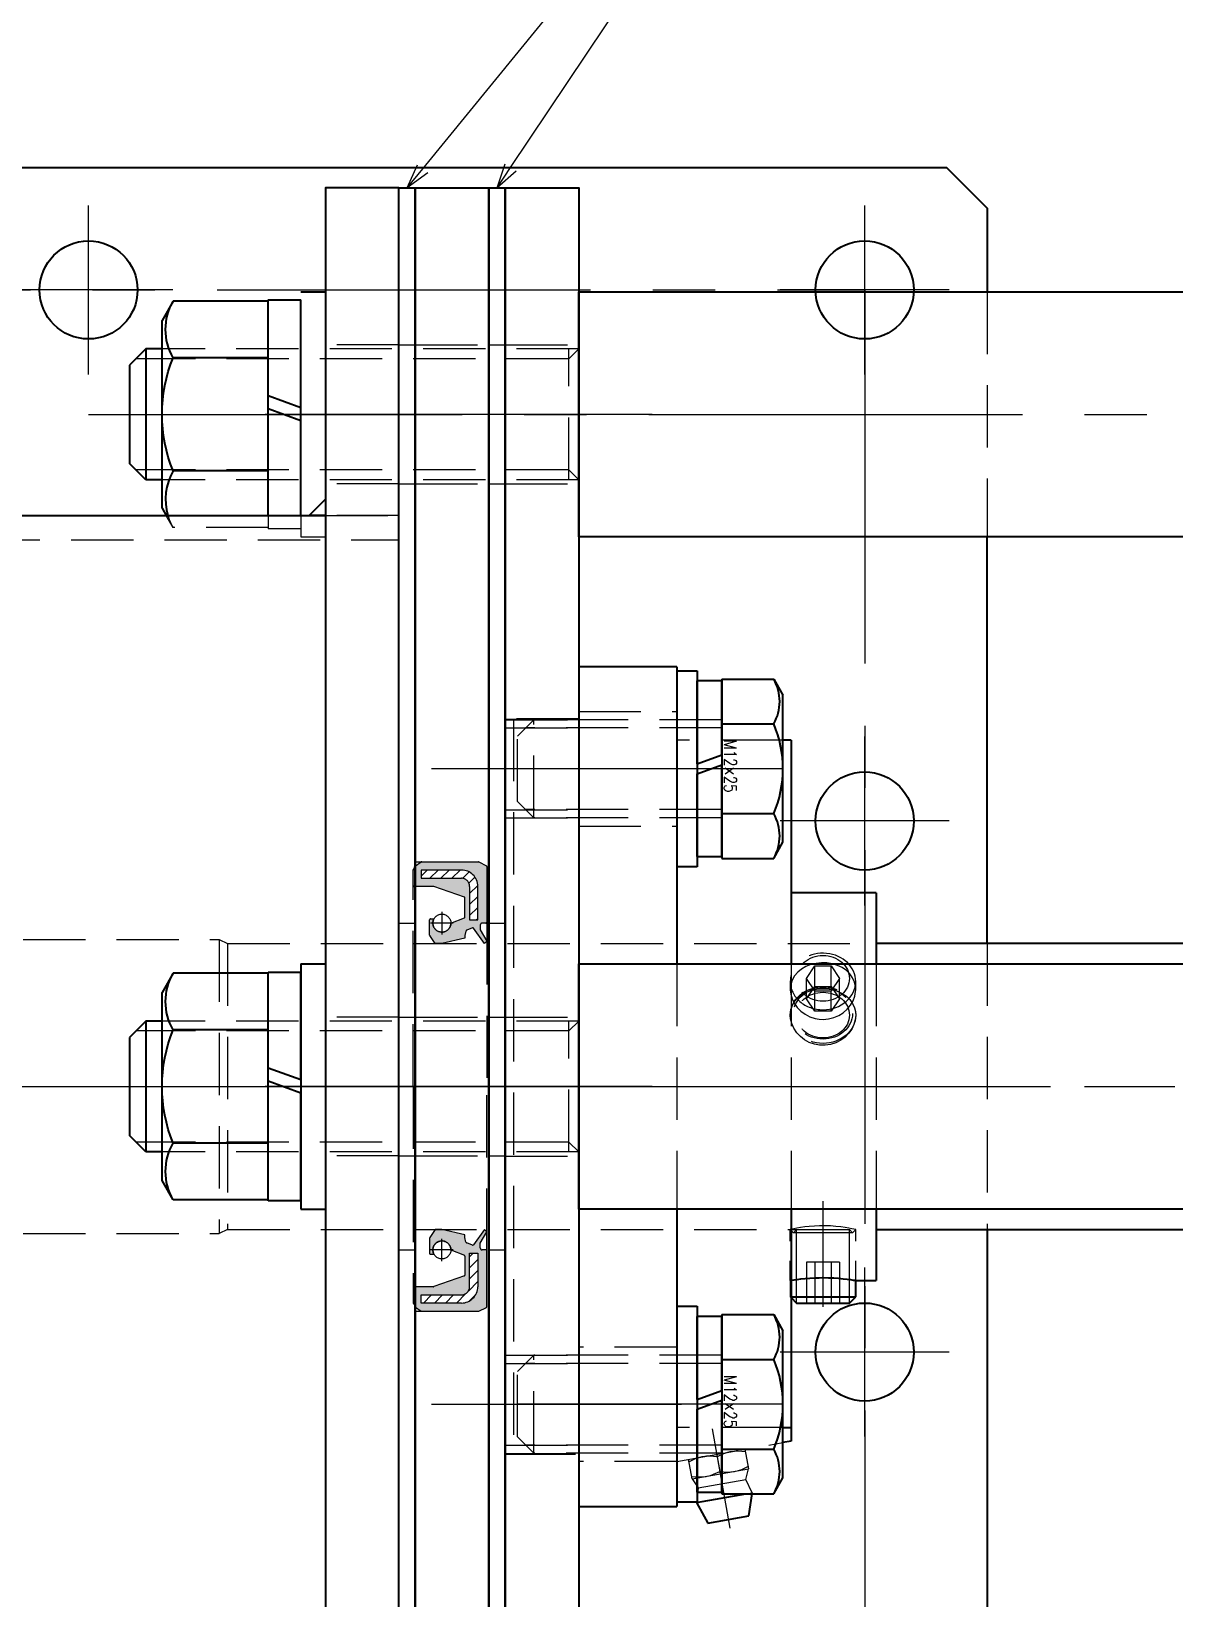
# Model space of a CAD drawing. Header units: millimetres. Extents: x 0 to 38884, y -3675 to 8056.
# Drawn here: x 35281.3 to 35421.1, y 1315.1 to 1506.9 of the extents above; entities that cross this region are included whole.
import ezdxf
from ezdxf import colors
from ezdxf.entities.mleader import LeaderData, LeaderLine
from ezdxf.enums import TextEntityAlignment as Align
from ezdxf.math import Vec2, Vec3

# ---------------------------------------------------------------- set-up
doc = ezdxf.new("R2010")
doc.units = ezdxf.units.MM
doc.header["$LTSCALE"] = 2.4
for name, pattern in [('CENTER2', [28.575, 19.05, -3.175, 3.175, -3.175]), ('Dashed', [2, 1, -1]), ('HIDDEN2', [4.7625, 3.175, -1.5875])]:
    doc.linetypes.add(name, pattern=pattern)
for name, color, linetype, lineweight in [('01_外形線', 7, 'Continuous', 25), ('02_細線', 5, 'Continuous', 13), ('03_かくれ線', 6, 'HIDDEN2', 13), ('04_中心線', 1, 'CENTER2', 9), ('05_CENTER', 4, 'CENTER2', 13), ('08_DIM', 3, 'Continuous', 13)]:
    doc.layers.add(name, color=color, linetype=linetype, lineweight=lineweight)
doc.styles.get("Standard").update_dxf_attribs({"font": 'txt.shx', "bigfont": 'extfont2.shx'})
doc.styles.add('寸法用', font='simplex.shx', dxfattribs={"width": 0.8, "bigfont": '@extfont2.shx'})
pattern_1 = [(225, (40925.8583, 1779.2008), (0.67351921, -0.67351921), [])]

# ---------------------------------------------------------------- blocks, each defined once
blk = doc.blocks.new('AM_BALLOON1')
at = {"transparency": 16777216}
blk.add_circle((0, 0), 5, dxfattribs=at)
blk.add_attdef('B_NUMBER', text='', height=3, dxfattribs=at).set_placement((0, 0), align=Align.MIDDLE_CENTER)
blk = doc.blocks.new('_OPEN')
at = {"color": 0, "linetype": 'ByBlock'}
for p, q in [((-1, 0.167), (0, 0)), ((0, 0), (-1, -0.167)), ((0, 0), (-1, 0))]:
    blk.add_line(p, q, dxfattribs=at)
blk = doc.blocks.new('_Open30')
at = {"color": 0, "linetype": 'ByBlock', "lineweight": -2}
for p, q in [((-1, 0.268), (0, 0)), ((0, 0), (-1, -0.268)), ((0, 0), (-1, 0))]:
    blk.add_line(p, q, dxfattribs=at)

msp = doc.modelspace()

# ---------------------------------------------------------------- hatches: boundary and pattern name
at = {"layer": '03_かくれ線', "transparency": 33554521}
h = msp.add_hatch(color=256, dxfattribs=at)
h.dxf.hatch_style = 1
h.paths.add_polyline_path([(35332.6499, 1397.7096), (35334.3135, 1398.3595, 0.30888362), (35334.3771, 1398.4527), (35334.3771, 1400.8047, 0.31906953), (35334.31, 1400.8991), (35330.5499, 1402.2096), (35328.1499, 1402.2096, -0.41421356), (35328.0499, 1402.3096), (35328.0499, 1404.2096), (35328.1896, 1404.4246), (35328.1896, 1404.6096, -0.50513433), (35328.3192, 1404.7051), (35329.0243, 1405.1919, -0.15221583), (35329.0811, 1405.2096), (35336.0263, 1405.2096, -0.11643382), (35336.071, 1405.199), (35336.9946, 1404.7372, -0.28407904), (35337.0499, 1404.6478), (35337.0499, 1397.8096, -0.41421356), (35336.9499, 1397.7096), (35336.4972, 1397.7096, 0.41421356), (35336.2472, 1397.4596), (35336.2472, 1396.8803), (35337.0499, 1395.485), (35336.7575, 1395.2096), (35335.4012, 1397.0914, 0.3459578), (35335.2824, 1397.1255), (35334.591, 1396.8446, 0.2442226), (35334.5013, 1396.7393), (35334.3771, 1396.2007), (35334.3771, 1395.8716), (35331.5499, 1395.2096), (35330.7124, 1395.2096), (35330.0662, 1396.1998, -0.14557146), (35330.0499, 1396.2545), (35330.0499, 1398.1292, -0.41421356), (35330.1499, 1398.2292), (35330.5804, 1398.2292, 1.28211346)])
h.paths.add_polyline_path([(35334.9434, 1398.0948), (35335.9434, 1398.0948), (35335.9434, 1402.2096, 0.41421356), (35333.9434, 1404.2096), (35328.9999, 1404.2096), (35328.9999, 1403.2096), (35333.9434, 1403.2096, -0.41421356), (35334.9434, 1402.2096)], flags=16)
at = {"layer": '03_かくれ線'}
h = msp.add_hatch(dxfattribs=at)
h.set_pattern_fill('ANSI31', color=256, scale=0.3, angle=180)
h.set_pattern_definition(pattern_1)
h.paths.add_polyline_path([(35335.9434, 1402.2096), (35335.9434, 1398.0948), (35334.9434, 1398.0948), (35334.9434, 1402.2096, 0.41421356), (35333.9434, 1403.2096), (35328.9999, 1403.2096), (35328.9999, 1404.2096), (35333.9434, 1404.2096, -0.41421356)])
at = {"layer": '03_かくれ線', "transparency": 33554521}
h = msp.add_hatch(color=256, dxfattribs=at)
h.dxf.hatch_style = 1
h.paths.add_polyline_path([(35332.6499, 1357.7096), (35334.3135, 1357.0596, -0.30888362), (35334.3771, 1356.9665), (35334.3771, 1354.6145, -0.31906953), (35334.31, 1354.5201), (35330.5499, 1353.2096), (35328.1499, 1353.2096, 0.41421356), (35328.0499, 1353.1096), (35328.0499, 1351.2096), (35328.1896, 1350.9946), (35328.1896, 1350.8096, 0.50513433), (35328.3192, 1350.7141), (35329.0243, 1350.2273, 0.15221583), (35329.0811, 1350.2096), (35336.0263, 1350.2096, 0.11643382), (35336.071, 1350.2201), (35336.9946, 1350.682, 0.28407904), (35337.0499, 1350.7714), (35337.0499, 1357.6096, 0.41421356), (35336.9499, 1357.7096), (35336.4972, 1357.7096, -0.41421356), (35336.2472, 1357.9596), (35336.2472, 1358.5389), (35337.0499, 1359.9342), (35336.7575, 1360.2096), (35335.4012, 1358.3278, -0.3459578), (35335.2824, 1358.2937), (35334.591, 1358.5746, -0.2442226), (35334.5013, 1358.6799), (35334.3771, 1359.2184), (35334.3771, 1359.5475), (35331.5499, 1360.2096), (35330.7124, 1360.2096), (35330.0662, 1359.2194, 0.14557146), (35330.0499, 1359.1647), (35330.0499, 1357.29, 0.41421356), (35330.1499, 1357.19), (35330.5804, 1357.19, -1.28211346)])
h.paths.add_polyline_path([(35334.9434, 1357.3244), (35335.9434, 1357.3244), (35335.9434, 1353.2096, -0.41421356), (35333.9434, 1351.2096), (35328.9999, 1351.2096), (35328.9999, 1352.2096), (35333.9434, 1352.2096, 0.41421356), (35334.9434, 1353.2096)], flags=16)
at = {"layer": '03_かくれ線'}
h = msp.add_hatch(dxfattribs=at)
h.set_pattern_fill('ANSI31', color=256, scale=0.3, angle=180)
h.set_pattern_definition(pattern_1)
h.paths.add_polyline_path([(35335.9434, 1353.2096), (35335.9434, 1357.3244), (35334.9434, 1357.3244), (35334.9434, 1353.2096, -0.41421356), (35333.9434, 1352.2096), (35328.9999, 1352.2096), (35328.9999, 1351.2096), (35333.9434, 1351.2096, 0.41421356)])

# ---------------------------------------------------------------- linework, layer by layer
for p, q in [((35348.3003, 1474.982), (35488.3003, 1474.982)), ((35348.3003, 1444.982), (35348.3003, 1474.982)), ((35297.3003, 1448.482), (35297.804, 1447.6096)), ((35498.3003, 1444.982), (35348.3003, 1444.982)), ((35446.9025, 1395.2096), (35384.7025, 1395.2096)), ((35384.7025, 1360.2092), (35446.9025, 1360.2092))]:
    msp.add_line(p, q)
at = {"color": 0}
msp.add_line((34045.3002, 1447.6096), (35317.3002, 1447.6096), dxfattribs=at)
for points in [[(35083.3002, 1447.6096), (35083.3002, 1485.2096), (35088.3002, 1490.2096), (35393.3002, 1490.2096), (35398.3002, 1485.2096), (35398.3002, 1474.982)], [(35398.3002, 1395.2096), (35398.3002, 1444.982)], [(35398.3002, 1360.2096), (35398.3002, 1310.4372)]]:
    msp.add_lwpolyline(points, dxfattribs=at)
msp.add_lwpolyline([(35326.3002, 1487.7096), (35317.3002, 1487.7096), (35317.3002, 1267.7096), (35326.3002, 1267.7096)], close=True, dxfattribs=at)
for points in [[(35326.3003, 1267.7096), (35326.3003, 1487.7096), (35328.3003, 1487.7096), (35328.3003, 1267.7096)], [(35328.3003, 1267.7096), (35328.3003, 1487.7096), (35337.3003, 1487.7096), (35337.3003, 1267.7096)], [(35337.3003, 1267.7096), (35337.3003, 1487.7096), (35339.3003, 1487.7096), (35339.3003, 1267.7096)], [(35339.3003, 1267.7011), (35339.3003, 1487.7011), (35348.3003, 1487.7011), (35348.3003, 1267.7011)], [(35348.3003, 1392.7096), (35498.3003, 1392.7096), (35498.3003, 1362.7096), (35348.3003, 1362.7096)]]:
    msp.add_lwpolyline(points, close=True)
for points in [[(35295.3003, 1467.982), (35293.3003, 1465.982)], [(35297.3003, 1467.982), (35295.3003, 1467.982)], [(35295.3003, 1467.982), (35295.3003, 1451.982)], [(35293.3003, 1465.982), (35293.3003, 1453.982)], [(35295.3003, 1451.982), (35293.3003, 1453.982)], [(35297.3003, 1451.982), (35295.3003, 1451.982)], [(35295.3003, 1385.7096), (35293.3003, 1383.7096)], [(35297.3003, 1385.7096), (35295.3003, 1385.7096)], [(35295.3003, 1385.7096), (35295.3003, 1369.7096)], [(35293.3003, 1383.7096), (35293.3003, 1371.7096)], [(35295.3003, 1369.7096), (35293.3003, 1371.7096)], [(35297.3003, 1369.7096), (35295.3003, 1369.7096)]]:
    msp.add_lwpolyline(points)
at = {"color": 3}
msp.add_lwpolyline([(35317.3002, 1447.6096), (35315.3002, 1447.6096), (35315.3002, 1447.6096), (35317.3002, 1449.6096)], close=True, dxfattribs=at)
at = {"color": 0}
for centre in [(35288.3002, 1475.2096), (35383.3002, 1475.2096), (35383.3002, 1410.2096), (35383.3002, 1345.2096)]:
    msp.add_circle(centre, 6, dxfattribs=at)
at = {"layer": '01_外形線'}
for points in [[(35314.3003, 1474.982), (35317.3003, 1474.982)], [(35317.3003, 1474.982), (35317.3003, 1447.6096)], [(35298.6608, 1473.8384), (35297.3003, 1471.482)], [(35310.3003, 1473.8384), (35298.6608, 1473.8384)], [(35310.3003, 1447.6096), (35310.3003, 1473.982)], [(35310.3003, 1473.982), (35314.3003, 1473.982)], [(35314.3003, 1460.782), (35314.3003, 1473.982)], [(35297.3003, 1448.482), (35297.3003, 1471.482)], [(35310.3003, 1466.9102), (35298.6608, 1466.9102)], [(35314.3003, 1460.782), (35310.3003, 1462.2379)], [(35314.3003, 1459.182), (35310.3003, 1460.6379)], [(35314.3003, 1447.6096), (35314.3003, 1460.782)], [(35310.3003, 1453.0538), (35298.6608, 1453.0538)], [(35360.3003, 1429.092), (35348.3003, 1429.092)], [(35348.3003, 1429.092), (35348.3003, 1392.7011)], [(35360.3003, 1429.092), (35360.3003, 1392.7011)], [(35360.3003, 1428.6005), (35360.3003, 1404.6005)], [(35360.3003, 1428.6005), (35362.8003, 1428.6005)], [(35362.8003, 1428.6005), (35362.8003, 1404.6005)], [(35362.8003, 1417.2005), (35362.8003, 1427.3505)], [(35365.8003, 1427.3505), (35362.8003, 1427.3505)], [(35365.8003, 1427.5701), (35372.1631, 1427.5701)], [(35365.8003, 1427.5701), (35365.8003, 1405.6308)], [(35365.8003, 1418.2924), (35365.8003, 1427.3505)], [(35372.1631, 1427.5701), (35373.3003, 1425.6005)], [(35373.3003, 1407.6005), (35373.3003, 1425.6005)], [(35365.8003, 1422.0853), (35372.1631, 1422.0853)], [(35374.3003, 1420.1011), (35373.3003, 1420.1011)], [(35374.3003, 1420.1011), (35374.3003, 1392.7011)], [(35362.8003, 1417.2005), (35365.8003, 1418.2924)], [(35362.8003, 1416.0005), (35365.8003, 1417.0924)], [(35365.8003, 1405.8505), (35365.8003, 1417.0924)], [(35362.8003, 1405.8505), (35362.8003, 1416.0005)], [(35365.8003, 1411.1156), (35372.1631, 1411.1156)], [(35372.1631, 1405.6308), (35373.3003, 1407.6005)], [(35362.8003, 1405.8505), (35365.8003, 1405.8505)], [(35365.8003, 1405.6308), (35372.1631, 1405.6308)], [(35362.8003, 1404.6005), (35360.3003, 1404.6005)], [(35384.7003, 1401.4261), (35374.3003, 1401.4261)], [(35384.7003, 1401.4261), (35384.7003, 1392.7011)], [(35314.3003, 1392.7096), (35314.3003, 1362.7096)], [(35314.3003, 1392.7096), (35317.3003, 1392.7096)], [(35317.3003, 1392.7096), (35317.3003, 1362.7096)], [(35298.6608, 1391.566), (35297.3003, 1389.2096)], [(35310.3003, 1391.566), (35298.6608, 1391.566)], [(35310.3003, 1379.9655), (35310.3003, 1391.7096)], [(35310.3003, 1391.7096), (35314.3003, 1391.7096)], [(35310.3003, 1363.8532), (35310.3003, 1391.566)], [(35314.3003, 1378.5096), (35314.3003, 1391.7096)], [(35297.3003, 1366.2096), (35297.3003, 1389.2096)], [(35310.3003, 1384.6378), (35298.6608, 1384.6378)], [(35314.3003, 1378.5096), (35310.3003, 1379.9655)], [(35310.3003, 1363.7096), (35310.3003, 1378.3655)], [(35314.3003, 1376.9096), (35310.3003, 1378.3655)], [(35314.3003, 1363.7096), (35314.3003, 1376.9096)], [(35310.3003, 1370.7814), (35298.6608, 1370.7814)], [(35298.6608, 1363.8532), (35297.3003, 1366.2096)], [(35310.3003, 1363.8532), (35298.6608, 1363.8532)], [(35314.3003, 1363.7096), (35310.3003, 1363.7096)], [(35314.3003, 1362.7096), (35317.3003, 1362.7096)], [(35348.3003, 1362.7011), (35348.3003, 1326.3102)], [(35360.3003, 1362.7011), (35360.3003, 1326.3102)], [(35374.3003, 1362.7011), (35374.3003, 1334.3011)], [(35384.7003, 1362.7011), (35384.7003, 1353.9761)], [(35374.2879, 1353.9907), (35374.406, 1354.0099), (35374.6638, 1354.0498), (35375.0274, 1354.1014), (35375.4726, 1354.1572), (35376.0085, 1354.2132), (35376.5949, 1354.2607), (35377.246, 1354.2962), (35377.716, 1354.3107), (35378.2003, 1354.3157)], [(35378.2003, 1354.3157), (35378.857, 1354.3065), (35379.5136, 1354.2789), (35380.1149, 1354.2375), (35380.6787, 1354.1847), (35381.1629, 1354.1288), (35381.5762, 1354.0733), (35381.8858, 1354.0271), (35382.0976, 1353.9932), (35382.1928, 1353.9774), (35382.2003, 1353.9761)], [(35382.1869, 1353.9761), (35384.7003, 1353.9761)], [(35382.2003, 1351.9681), (35382.2003, 1353.9783)], [(35374.3003, 1351.9681), (35382.2003, 1351.9681)], [(35374.3003, 1351.8681), (35374.9673, 1351.2011)], [(35381.4333, 1351.2011), (35382.2003, 1351.9681)], [(35360.3003, 1350.8187), (35360.3003, 1326.8187)], [(35360.3003, 1350.8187), (35362.8003, 1350.8187)], [(35362.8003, 1350.8187), (35362.8003, 1326.8187)], [(35365.8003, 1349.7884), (35372.1631, 1349.7884)], [(35365.8003, 1349.7884), (35365.8003, 1327.8491)], [(35372.1631, 1349.7884), (35373.3003, 1347.8187)], [(35374.9673, 1351.2011), (35381.4333, 1351.2011)], [(35362.8003, 1339.4187), (35362.8003, 1349.5687)], [(35365.8003, 1349.5687), (35362.8003, 1349.5687)], [(35365.8003, 1340.5106), (35365.8003, 1349.5687)], [(35373.3003, 1329.8187), (35373.3003, 1347.8187)], [(35365.8003, 1344.3035), (35372.1631, 1344.3035)], [(35362.8003, 1339.4187), (35365.8003, 1340.5106)], [(35362.8003, 1338.2187), (35365.8003, 1339.3106)], [(35362.8003, 1328.0687), (35362.8003, 1338.2187)], [(35365.8003, 1328.0687), (35365.8003, 1339.3106)], [(35373.3003, 1335.9697), (35374.3003, 1335.9697)], [(35365.8003, 1333.3339), (35372.1631, 1333.3339)], [(35374.3003, 1334.3011), (35373.3003, 1334.1248)], [(35372.1631, 1327.8491), (35373.3003, 1329.8187)], [(35362.8003, 1326.8187), (35360.3003, 1326.8187)], [(35362.7306, 1326.7777), (35368.7582, 1327.8406)], [(35362.7306, 1326.7777), (35364.0858, 1324.275)], [(35362.8003, 1328.0687), (35365.8003, 1328.0687)], [(35365.8003, 1327.8491), (35372.1631, 1327.8491)], [(35369.128, 1325.1641), (35369.5249, 1327.8406)], [(35348.3003, 1326.3102), (35360.3003, 1326.3102)], [(35364.0858, 1324.275), (35369.128, 1325.1641)]]:
    msp.add_lwpolyline(points, dxfattribs=at)
for points in [[(35298.6608, 1466.9102, -0.26794907), (35298.6608, 1473.8384)], [(35298.6608, 1453.0538, -0.19636667), (35298.6608, 1466.9102)], [(35372.1631, 1422.0853, 0.26794908), (35372.1631, 1427.5701)], [(35372.1631, 1411.1156, 0.20733158), (35372.1631, 1422.0853)], [(35372.1631, 1405.6308, 0.26794908), (35372.1631, 1411.1156)], [(35298.6608, 1384.6378, -0.26794907), (35298.6608, 1391.566)], [(35298.6608, 1370.7814, -0.19636667), (35298.6608, 1384.6378)], [(35298.6608, 1363.8532, -0.26794907), (35298.6608, 1370.7814)], [(35372.1631, 1344.3035, 0.26794908), (35372.1631, 1349.7884)], [(35372.1631, 1333.3339, 0.20733158), (35372.1631, 1344.3035)], [(35372.1631, 1327.8491, 0.26794908), (35372.1631, 1333.3339)]]:
    msp.add_lwpolyline(points, format="xyb", dxfattribs=at)
msp.add_arc((35304.6608, 1449.5897), 6.9282, 150.000013, 196.606958, dxfattribs=at)
at = {"layer": '02_細線'}
for points in [[(35297.3003, 1466.782), (35294.1003, 1466.782)], [(35297.3003, 1453.182), (35294.1003, 1453.182)], [(35297.3003, 1384.5096), (35294.1003, 1384.5096)], [(35297.3003, 1370.9096), (35294.1003, 1370.9096)], [(35374.9673, 1351.2011), (35374.9673, 1354.0929)], [(35381.4333, 1351.2011), (35381.4333, 1354.0929)]]:
    msp.add_lwpolyline(points, dxfattribs=at)
at = {"layer": '03_かくれ線'}
for p, q in [((35398.3002, 1474.982), (35398.3002, 1444.982)), ((35398.3002, 1474.982), (35398.3002, 1444.982)), ((35326.3002, 1468.4765), (35317.3002, 1468.4765)), ((35326.3003, 1468.482), (35328.3003, 1468.482)), ((35328.3003, 1468.482), (35337.3003, 1468.482)), ((35337.3003, 1468.482), (35339.3003, 1468.482)), ((35339.3003, 1468.4735), (35348.3003, 1468.4735)), ((35326.3002, 1451.482), (35317.3002, 1451.482)), ((35326.3003, 1451.482), (35328.3003, 1451.482)), ((35328.3003, 1451.482), (35337.3003, 1451.482)), ((35337.3003, 1451.482), (35339.3003, 1451.482)), ((35339.3003, 1451.4735), (35348.3003, 1451.4735)), ((35310.3003, 1447.6096), (35310.3003, 1445.982)), ((35314.3003, 1447.6096), (35314.3003, 1444.982)), ((35317.3002, 1447.6096), (35326.3002, 1447.6096)), ((35326.3002, 1447.6096), (35317.3002, 1447.6096)), ((35317.3003, 1447.6096), (35317.3003, 1444.982)), ((35326.3002, 1447.6096), (35326.3002, 1307.8096)), ((34040.3002, 1444.6096), (35326.3002, 1444.6096)), ((35339.3003, 1422.6926), (35348.3003, 1422.6926)), ((35339.3003, 1422.592), (35348.3003, 1422.592)), ((35339.3003, 1421.592), (35348.3003, 1421.592)), ((35373.3003, 1420.1011), (35360.3003, 1420.1011)), ((35339.3003, 1411.592), (35348.3003, 1411.592)), ((35339.3003, 1410.592), (35348.3003, 1410.592)), ((35328.3003, 1405.2096), (35337.3003, 1405.2096)), ((35326.3003, 1397.7096), (35328.3003, 1397.7096)), ((35337.3003, 1397.7096), (35339.3003, 1397.7096)), ((35280.298, 1395.7096), (35304.3002, 1395.7096)), ((35304.3002, 1395.7096), (35304.3002, 1359.7096)), ((35304.3002, 1395.7096), (35305.3002, 1395.2096)), ((35305.3002, 1395.2096), (35305.3001, 1360.2096)), ((35305.3002, 1395.2096), (35384.7025, 1395.2096)), ((35398.3002, 1395.21), (35398.3002, 1360.2096)), ((35398.3002, 1395.21), (35398.3002, 1360.2096)), ((35348.3003, 1392.7011), (35348.3003, 1362.7011)), ((35360.3003, 1392.7011), (35360.3003, 1362.7011)), ((35326.3002, 1386.2041), (35317.3002, 1386.2041)), ((35326.3003, 1386.2096), (35328.3003, 1386.2096)), ((35328.3003, 1386.2096), (35337.3003, 1386.2096)), ((35337.3003, 1386.2096), (35339.3003, 1386.2096)), ((35339.3003, 1386.2011), (35348.3003, 1386.2011)), ((35264.5908, 1377.7096), (35283.9183, 1377.7096)), ((35280.298, 1377.7096), (35305.3002, 1377.7096)), ((35326.3002, 1369.2096), (35317.3002, 1369.2096)), ((35326.3003, 1369.2096), (35328.3003, 1369.2096)), ((35328.3003, 1369.2096), (35337.3003, 1369.2096)), ((35337.3003, 1369.2096), (35339.3003, 1369.2096)), ((35339.3003, 1369.2011), (35348.3003, 1369.2011)), ((35280.298, 1359.7096), (35304.3002, 1359.7096)), ((35305.3002, 1360.2096), (35304.3002, 1359.7096)), ((35305.3002, 1360.2096), (35384.7025, 1360.2092)), ((35326.3003, 1357.7096), (35328.3003, 1357.7096)), ((35337.3003, 1357.7096), (35339.3003, 1357.7096)), ((35328.3003, 1350.2096), (35337.3003, 1350.2096)), ((35339.3003, 1344.8102), (35348.3003, 1344.8102)), ((35339.3003, 1343.8102), (35348.3003, 1343.8102)), ((35373.3003, 1335.9697), (35360.3003, 1335.9697)), ((35339.3003, 1333.8102), (35348.3003, 1333.8102)), ((35339.3003, 1332.8102), (35348.3003, 1332.8102)), ((35339.3003, 1332.7096), (35348.3003, 1332.7096)), ((35360.3003, 1331.8102), (35373.3003, 1334.1248)), ((35368.7582, 1327.8406), (35369.5454, 1327.9794)), ((35369.5454, 1327.9794), (35369.5249, 1327.8406))]:
    msp.add_line(p, q, dxfattribs=at)
for points in [[(35348.3003, 1467.982), (35297.3003, 1467.982)], [(35347.1003, 1466.782), (35297.3003, 1466.782)], [(35347.1003, 1451.982), (35347.1003, 1467.982)], [(35347.1003, 1466.782), (35348.3003, 1467.982)], [(35347.1003, 1453.182), (35297.3003, 1453.182)], [(35348.3003, 1451.982), (35297.3003, 1451.982)], [(35347.1003, 1453.182), (35348.3003, 1451.982)], [(35298.6608, 1446.1256), (35297.804, 1447.6096)], [(35314.3003, 1447.6096), (35314.3003, 1447.6096)], [(35310.3003, 1446.1256), (35298.6608, 1446.1256)], [(35314.3003, 1445.982), (35310.3003, 1445.982)], [(35314.3003, 1444.982), (35317.3003, 1444.982)], [(35340.3003, 1422.7011), (35340.3003, 1332.7011)], [(35348.3003, 1422.7011), (35340.3003, 1422.7011)], [(35342.8003, 1422.6005), (35340.8003, 1420.6005)], [(35365.8003, 1422.6005), (35342.8003, 1422.6005)], [(35342.8003, 1410.6005), (35342.8003, 1422.6005)], [(35348.3003, 1423.592), (35360.3003, 1423.592)], [(35365.8003, 1421.6005), (35341.8003, 1421.6005)], [(35340.8003, 1412.6005), (35340.8003, 1420.6005)], [(35342.8003, 1410.6005), (35340.8003, 1412.6005)], [(35365.8003, 1411.6005), (35341.8003, 1411.6005)], [(35365.8003, 1410.6005), (35342.8003, 1410.6005)], [(35348.3003, 1409.592), (35360.3003, 1409.592)], [(35328.0499, 1395.2096), (35337.0499, 1395.2096)], [(35382.2003, 1389.5633), (35382.1765, 1389.9391), (35382.049, 1390.4936), (35381.8162, 1391.014), (35381.4816, 1391.4888), (35381.057, 1391.9055), (35380.5458, 1392.2581), (35379.9681, 1392.5346), (35379.3382, 1392.7283), (35378.6753, 1392.8358), (35378.0067, 1392.8539), (35377.3436, 1392.7853), (35376.7092, 1392.6316), (35376.1163, 1392.3969), (35375.5767, 1392.0816), (35375.1102, 1391.695), (35374.7269, 1391.2393), (35374.4419, 1390.7295), (35374.2657, 1390.1799), (35374.2006, 1389.6035), (35374.2003, 1389.5638)], [(35374.3003, 1392.7011), (35374.3003, 1362.7011)], [(35376.1796, 1390.9511), (35377.1899, 1392.4666)], [(35377.1899, 1392.4666), (35379.2107, 1392.4666)], [(35377.1899, 1389.9666), (35377.1899, 1392.4666)], [(35379.2107, 1392.4666), (35380.221, 1390.9511)], [(35379.2107, 1389.9666), (35379.2107, 1392.4666)], [(35384.7003, 1392.7011), (35384.7003, 1362.7011)], [(35374.2003, 1390.5676), (35374.2003, 1389.5633)], [(35376.1796, 1388.4511), (35376.1796, 1390.9511)], [(35377.1899, 1389.4355), (35376.1796, 1390.9511)], [(35376.1796, 1388.4511), (35377.1899, 1389.9666)], [(35377.1899, 1389.9666), (35379.2107, 1389.9666)], [(35380.221, 1390.9511), (35379.2107, 1389.4355)], [(35379.2107, 1389.9666), (35380.221, 1388.4511)], [(35380.221, 1388.4511), (35380.221, 1390.9511)], [(35382.2003, 1389.5625), (35382.2003, 1390.5676)], [(35374.2003, 1389.5638), (35374.2489, 1389.0236), (35374.406, 1388.4501), (35374.6684, 1387.9009), (35375.0274, 1387.3916), (35375.4798, 1386.9336), (35376.0085, 1386.5473), (35376.6041, 1386.2451), (35377.246, 1386.0394), (35377.7196, 1385.9574), (35378.2003, 1385.9297)], [(35374.2956, 1387.1919), (35374.4667, 1387.6637), (35374.7506, 1388.1457), (35375.1333, 1388.5797), (35375.5996, 1388.9501), (35376.1499, 1389.255), (35376.7597, 1389.4815), (35377.4088, 1389.6239), (35378.0814, 1389.6822), (35378.7414, 1389.6557), (35379.3861, 1389.5484), (35379.9946, 1389.3623), (35380.5541, 1389.1012), (35381.0597, 1388.7606), (35381.4859, 1388.3521), (35381.8242, 1387.8757), (35382.0591, 1387.3477), (35382.1646, 1386.9075), (35382.2003, 1386.4511)], [(35377.1899, 1386.9355), (35376.1796, 1388.4511)], [(35377.1899, 1389.4355), (35379.2107, 1389.4355)], [(35377.1899, 1386.9355), (35377.1899, 1389.4355)], [(35378.2003, 1385.9297), (35378.8664, 1385.9832), (35379.5136, 1386.1401), (35380.123, 1386.396), (35380.6787, 1386.7402), (35381.169, 1387.1665), (35381.5762, 1387.6569), (35381.8892, 1388.1999), (35382.0976, 1388.775), (35382.1929, 1389.3588), (35382.2003, 1389.5633)], [(35379.2107, 1386.9355), (35379.2107, 1389.4355)], [(35380.221, 1388.4511), (35379.2107, 1386.9355)], [(35374.2003, 1386.4511), (35374.2209, 1386.7989), (35374.282, 1387.1385), (35374.2956, 1387.1919)], [(35374.2861, 1385.7277), (35374.2344, 1385.9958), (35374.2003, 1386.4511)], [(35382.2003, 1386.4511), (35382.1448, 1385.8716), (35381.9815, 1385.2967), (35381.7145, 1384.7447), (35381.3527, 1384.2317), (35380.8974, 1383.7678), (35380.3667, 1383.376), (35379.7663, 1383.0682), (35379.1196, 1382.8605), (35378.4564, 1382.7639), (35377.7858, 1382.7765), (35377.1405, 1382.896), (35376.5246, 1383.1151), (35375.9505, 1383.4296), (35375.4379, 1383.8253), (35374.9914, 1384.3017), (35374.6352, 1384.8332), (35374.3803, 1385.4046), (35374.2861, 1385.7277)], [(35379.2107, 1386.9355), (35377.1899, 1386.9355)], [(35348.3003, 1385.7096), (35297.3003, 1385.7096)], [(35347.1003, 1384.5096), (35297.3003, 1384.5096)], [(35347.1003, 1369.7096), (35347.1003, 1385.7096)], [(35347.1003, 1384.5096), (35348.3003, 1385.7096)], [(35347.1003, 1370.9096), (35297.3003, 1370.9096)], [(35347.1003, 1370.9096), (35348.3003, 1369.7096)], [(35348.3003, 1369.7096), (35297.3003, 1369.7096)], [(35328.0499, 1360.2096), (35337.0499, 1360.2096)], [(35382.2003, 1360.2011), (35382.1467, 1360.2132), (35381.9815, 1360.2498), (35381.7191, 1360.3048), (35381.3527, 1360.3752), (35380.9045, 1360.4511), (35380.3667, 1360.5272), (35379.7757, 1360.5917), (35379.1196, 1360.6396), (35378.4665, 1360.6623), (35377.7858, 1360.6593), (35377.1493, 1360.632), (35376.5246, 1360.5821), (35375.9578, 1360.5174), (35375.4379, 1360.4419), (35374.9969, 1360.3658), (35374.6352, 1360.2953), (35374.383, 1360.2419), (35374.2344, 1360.2088), (35374.2003, 1360.2011)], [(35374.2003, 1360.2011), (35374.5838, 1359.8176)], [(35374.9673, 1360.2011), (35374.5838, 1359.8176)], [(35381.8168, 1359.8176), (35374.5838, 1359.8176)], [(35374.9673, 1354.0925), (35374.9673, 1360.2011)], [(35381.8168, 1359.8176), (35381.4333, 1360.2011)], [(35381.4333, 1354.0925), (35381.4333, 1360.2011)], [(35381.8168, 1359.8176), (35382.2003, 1360.2011)], [(35376.1796, 1356.2011), (35376.1796, 1351.2011)], [(35380.221, 1356.2011), (35376.1796, 1356.2011)], [(35377.1899, 1356.2011), (35377.1899, 1351.2011)], [(35379.2107, 1356.2011), (35379.2107, 1351.2011)], [(35380.221, 1356.2011), (35380.221, 1351.2011)], [(35374.2003, 1353.9761), (35374.2879, 1353.9907)], [(35374.2003, 1353.9761), (35374.2003, 1351.9681)], [(35378.4401, 1354.3145), (35378.0875, 1354.3154)], [(35374.2003, 1351.9681), (35374.3003, 1351.8681)], [(35374.2003, 1351.9681), (35374.3003, 1351.9681)], [(35342.8003, 1344.8187), (35340.8003, 1342.8187)], [(35365.8003, 1344.8187), (35342.8003, 1344.8187)], [(35342.8003, 1332.8187), (35342.8003, 1344.8187)], [(35360.3003, 1345.8102), (35348.3003, 1345.8102)], [(35340.8003, 1334.8187), (35340.8003, 1342.8187)], [(35365.8003, 1343.8187), (35341.8003, 1343.8187)], [(35342.8003, 1332.8187), (35340.8003, 1334.8187)], [(35340.3003, 1332.7011), (35348.3003, 1332.7011)], [(35365.8003, 1333.8187), (35341.8003, 1333.8187)], [(35365.8003, 1332.8187), (35342.8003, 1332.8187)], [(35365.2546, 1332.3886), (35364.813, 1332.4409), (35364.3709, 1332.4631), (35363.9217, 1332.4486), (35363.4769, 1332.3926)], [(35366.9237, 1333.0004), (35366.8017, 1332.9771), (35366.4045, 1332.8773), (35366.016, 1332.7443), (35365.2546, 1332.3886)], [(35368.7014, 1332.9964), (35368.2598, 1333.0487), (35367.8177, 1333.0709), (35367.3685, 1333.0564), (35366.9237, 1333.0004)], [(35368.6471, 1333.3043), (35369.0708, 1330.9013)], [(35360.3003, 1331.8102), (35348.3003, 1331.8102)], [(35362.1772, 1329.6858), (35361.7535, 1332.0887)], [(35363.4769, 1332.3926), (35363.3548, 1332.3694), (35362.9576, 1332.2695), (35362.5692, 1332.1365), (35361.8078, 1331.7809)], [(35362.1772, 1329.6858), (35369.0708, 1330.9013)], [(35363.9006, 1329.9897), (35364.0227, 1330.0129), (35364.4199, 1330.1128), (35364.8083, 1330.2458), (35365.5697, 1330.6014)], [(35365.2546, 1332.3886), (35365.5697, 1330.6014)], [(35365.5697, 1330.6014), (35366.0113, 1330.5491), (35366.4535, 1330.527), (35366.9026, 1330.5415), (35367.3474, 1330.5975)], [(35367.3474, 1330.5975), (35367.4695, 1330.6207), (35367.8667, 1330.7206), (35368.2551, 1330.8536), (35369.0166, 1331.2092)], [(35368.7492, 1329.616), (35369.0708, 1330.9013)], [(35362.1229, 1329.9937), (35362.5645, 1329.9414), (35363.0066, 1329.9192), (35363.4558, 1329.9337), (35363.9006, 1329.9897)], [(35362.1772, 1329.6858), (35362.9191, 1328.588)], [(35362.9191, 1328.588), (35362.7306, 1326.7777)], [(35362.9191, 1328.588), (35368.7492, 1329.616)], [(35369.5454, 1327.9794), (35368.7492, 1329.616)]]:
    msp.add_lwpolyline(points, dxfattribs=at)
for points in [[(35334.3771, 1395.8716), (35331.5499, 1395.2096), (35330.7124, 1395.2096), (35330.0662, 1396.1998, -0.14557146), (35330.0499, 1396.2545), (35330.0499, 1398.1292, -0.41421356), (35330.1499, 1398.2292), (35330.5804, 1398.2292, 1.28211346), (35332.6499, 1397.7096), (35334.3135, 1398.3595, 0.30888362), (35334.3771, 1398.4527), (35334.3771, 1400.8047, 0.31906953), (35334.31, 1400.8991), (35330.5659, 1402.204, 0.08403741), (35330.533, 1402.2096), (35328.1499, 1402.2096, -0.41421356), (35328.0499, 1402.3096), (35328.0499, 1404.2096), (35328.1896, 1404.4246), (35328.1896, 1404.6096, -0.41421356), (35328.2896, 1404.7096), (35328.3256, 1404.7096), (35329.0243, 1405.1919, -0.15221583), (35329.0811, 1405.2096), (35336.0263, 1405.2096, -0.11643382), (35336.071, 1405.199), (35336.9946, 1404.7372, -0.28407904), (35337.0499, 1404.6478), (35337.0499, 1397.8096, -0.41421356), (35336.9499, 1397.7096), (35336.4972, 1397.7096, 0.41421356), (35336.2472, 1397.4596), (35336.2472, 1396.8803), (35337.0499, 1395.485), (35336.7575, 1395.2096), (35335.4012, 1397.0914, 0.3459578), (35335.2824, 1397.1255), (35334.591, 1396.8446, 0.2442226), (35334.5013, 1396.7393), (35334.3771, 1396.2007)], [(35328.9999, 1403.2096), (35333.9434, 1403.2096, -0.41421356), (35334.9434, 1402.2096), (35334.9434, 1398.0948), (35335.9434, 1398.0948), (35335.9434, 1402.2096, 0.41421356), (35333.9434, 1404.2096), (35328.9999, 1404.2096)], [(35334.3771, 1359.5475), (35331.5499, 1360.2096), (35330.7124, 1360.2096), (35330.0662, 1359.2194, 0.14557146), (35330.0499, 1359.1647), (35330.0499, 1357.29, 0.41421356), (35330.1499, 1357.19), (35330.5804, 1357.19, -1.28211346), (35332.6499, 1357.7096), (35334.3135, 1357.0596, -0.30888362), (35334.3771, 1356.9665), (35334.3771, 1354.6145, -0.31906953), (35334.31, 1354.5201), (35330.5659, 1353.2152, -0.08403741), (35330.533, 1353.2096), (35328.1499, 1353.2096, 0.41421356), (35328.0499, 1353.1096), (35328.0499, 1351.2096), (35328.1896, 1350.9946), (35328.1896, 1350.8096, 0.41421356), (35328.2896, 1350.7096), (35328.3256, 1350.7096), (35329.0243, 1350.2273, 0.15221583), (35329.0811, 1350.2096), (35336.0263, 1350.2096, 0.11643382), (35336.071, 1350.2201), (35336.9946, 1350.682, 0.28407904), (35337.0499, 1350.7714), (35337.0499, 1357.6096, 0.41421356), (35336.9499, 1357.7096), (35336.4972, 1357.7096, -0.41421356), (35336.2472, 1357.9596), (35336.2472, 1358.5389), (35337.0499, 1359.9342), (35336.7575, 1360.2096), (35335.4012, 1358.3278, -0.3459578), (35335.2824, 1358.2937), (35334.591, 1358.5746, -0.2442226), (35334.5013, 1358.6799), (35334.3771, 1359.2184)], [(35328.9999, 1352.2096), (35333.9434, 1352.2096, 0.41421356), (35334.9434, 1353.2096), (35334.9434, 1357.3244), (35335.9434, 1357.3244), (35335.9434, 1353.2096, -0.41421356), (35333.9434, 1351.2096), (35328.9999, 1351.2096)]]:
    msp.add_lwpolyline(points, format="xyb", close=True, dxfattribs=at)
for points in [[(35328.0499, 1377.7096), (35328.0499, 1402.3096), (35328.0499, 1404.2096), (35328.1896, 1404.4246), (35328.1896, 1404.6096, -0.41421356), (35328.2896, 1404.7096), (35328.3256, 1404.7096), (35329.0243, 1405.1919, -0.15221583), (35329.0811, 1405.2096), (35336.0263, 1405.2096, -0.11643382), (35336.071, 1405.199), (35336.9946, 1404.7372, -0.28407904), (35337.0499, 1404.6478), (35337.0499, 1397.8096), (35337.0499, 1377.7096)], [(35328.0499, 1377.7096), (35328.0499, 1353.1096), (35328.0499, 1351.2096), (35328.1896, 1350.9946), (35328.1896, 1350.8096, 0.41421356), (35328.2896, 1350.7096), (35328.3256, 1350.7096), (35329.0243, 1350.2273, 0.15221583), (35329.0811, 1350.2096), (35336.0263, 1350.2096, 0.11643382), (35336.071, 1350.2201), (35336.9946, 1350.682, 0.28407904), (35337.0499, 1350.7714), (35337.0499, 1357.6096), (35337.0499, 1377.7096)]]:
    msp.add_lwpolyline(points, format="xyb", dxfattribs=at)
at = {"layer": '03_かくれ線', "linetype": 'Dashed'}
for points in [[(35374.2003, 1353.9761), (35374.2003, 1360.2011)], [(35382.2003, 1353.9761), (35382.2003, 1360.2011)]]:
    msp.add_lwpolyline(points, dxfattribs=at)
at = {"layer": '03_かくれ線'}
for centre in [(35331.5499, 1397.7096), (35331.5499, 1357.7096)]:
    msp.add_circle(centre, 1.1, dxfattribs=at)
msp.add_arc((35304.6608, 1449.5897), 6.9282, 196.606958, 209.999987, dxfattribs=at)
for start_param, end_param in [(3.14159265, 6.05911002), (6.05911002, 6.28318531), (0, 1.57079633), (1.57079633, 3.14159265)]:
    msp.add_ellipse((35378.2003, 1390.5676), major_axis=(-4, 0), ratio=0.8660254, start_param=start_param, end_param=end_param, dxfattribs=at)
for centre, major_axis in [((35378.2003, 1390.9511), (3.233, 0)), ((35378.2003, 1386.4511), (-4, 0)), ((35378.2003, 1386.6428), (3.6165, 0)), ((35378.2003, 1386.4511), (3.233, 0))]:
    msp.add_ellipse(centre, major_axis=major_axis, ratio=0.8660254, dxfattribs=at)
at = {"layer": '04_中心線'}
for p, q in [((35288.3002, 1464.8712), (35288.3002, 1485.5479)), ((35383.3002, 1464.8712), (35383.3002, 1485.5479)), ((35393.6386, 1475.2096), (35372.9619, 1475.2096)), ((35288.3003, 1459.982), (35536.3003, 1459.982)), ((35333.2971, 1459.982), (35309.9237, 1459.982)), ((35337.3003, 1459.982), (35317.3003, 1459.982)), ((35346.3003, 1459.982), (35319.3003, 1459.982)), ((35348.3003, 1459.982), (35328.3003, 1459.982)), ((35357.3003, 1459.9735), (35330.3003, 1459.9735)), ((35383.3002, 1399.8712), (35383.3002, 1420.5479)), ((35357.3003, 1416.6005), (35330.3003, 1416.6005)), ((35393.6386, 1410.2096), (35372.9619, 1410.2096)), ((34020.702, 1377.7096), (35346.3002, 1377.7096)), ((34057.3002, 1377.7096), (35650.3002, 1377.7096)), ((35078.3002, 1377.7096), (35403.3002, 1377.7096)), ((35288.3003, 1377.7096), (35536.3003, 1377.7096)), ((35333.2971, 1377.7096), (35309.9237, 1377.7096)), ((35333.2971, 1377.7096), (35309.9237, 1377.7096)), ((35337.3003, 1377.7096), (35317.3003, 1377.7096)), ((35346.3003, 1377.7096), (35319.3003, 1377.7096)), ((35348.3003, 1377.7096), (35328.3003, 1377.7096)), ((35357.3003, 1377.7011), (35330.3003, 1377.7011)), ((35357.3003, 1377.7011), (35330.3003, 1377.7011)), ((35383.3002, 1334.8712), (35383.3002, 1355.5479)), ((35393.6386, 1345.2096), (35372.9619, 1345.2096)), ((35357.3003, 1338.8017), (35330.3003, 1338.8017))]:
    msp.add_line(p, q, dxfattribs=at)
msp.add_lwpolyline([(35098.3002, 1475.2096), (35383.3002, 1475.2096), (35383.3002, 1280.2096), (35098.3002, 1280.2096)], close=True, dxfattribs=at)
for points in [[(35297.3003, 1459.982), (35310.3003, 1459.982)], [(35310.3003, 1459.982), (35314.3003, 1459.982)], [(35314.3003, 1459.982), (35317.3003, 1459.982)], [(35373.3003, 1416.6005), (35340.8003, 1416.6005)], [(35360.9003, 1416.592), (35347.7003, 1416.592)], [(35362.8003, 1416.6005), (35360.3003, 1416.6005)], [(35332.9249, 1397.7096), (35330.1749, 1397.7096)], [(35331.5499, 1399.0846), (35331.5499, 1396.3346)], [(35297.3003, 1377.7096), (35310.3003, 1377.7096)], [(35310.3003, 1377.7096), (35314.3003, 1377.7096)], [(35314.3003, 1377.7096), (35317.3003, 1377.7096)], [(35339.2999, 1377.7096), (35325.7999, 1377.7096)], [(35338.0803, 1377.7011), (35386.9203, 1377.7011)], [(35378.2003, 1350.7511), (35378.2003, 1363.6623)], [(35332.9249, 1357.7096), (35330.1749, 1357.7096)], [(35331.5499, 1356.3346), (35331.5499, 1359.0846)], [(35373.3003, 1338.8187), (35340.8003, 1338.8187)], [(35360.9003, 1338.8102), (35347.7003, 1338.8102)], [(35362.8003, 1338.8187), (35360.3003, 1338.8187)], [(35364.6515, 1335.8087), (35366.7974, 1323.6391)]]:
    msp.add_lwpolyline(points, dxfattribs=at)
at = {"layer": '05_CENTER'}
msp.add_line((35298.6386, 1475.2096), (35277.9619, 1475.2096), dxfattribs=at)

# ---------------------------------------------------------------- texts
at = {"layer": '03_かくれ線', "style": '寸法用', "width": 0.8}
for p in [(35366.1003, 1420.1657), (35366.1003, 1342.3839)]:
    msp.add_text('M12×25', height=1.5, rotation=270, dxfattribs=at).set_placement(p)

# ---------------------------------------------------------------- leaders
at = {"layer": '08_DIM'}
ml = msp.add_multileader_block('Standard', dxfattribs=at)
ml.set_content('AM_BALLOON1', color=256, scale=3)
ml.set_attribute('B_NUMBER', 'N', width=0)
ml.set_leader_properties(color=256, linetype='ByLayer', lineweight=-1)
ml.set_arrow_properties(name='OPEN')
ml.build(insert=Vec2(0, 0))
ml.multileader.update_dxf_attribs({"leader_type": 0, "has_dogleg": 0, "text_right_attachment_type": 6, "dogleg_length": 0, "arrow_head_size": 6, "scale": 3, "block_connection_type": 1})
ctx = ml.context
ctx.base_point, ctx.scale, ctx.char_height, ctx.arrow_head_size, ctx.landing_gap_size, ctx.plane_origin = Vec3(35713.6935, 1583.3789), 3, 12, 6, 6, Vec3(35713.6935, 1583.3789)
ctx.right_attachment, ctx.attachment_type = 6, 1
notes = []
notes.append((ctx, [(0, (0, 0, 0), (0, 0), (1, 0), 1, [])]))
ctx.block.insert = Vec3(35713.6935, 1583.3789)
ml = msp.add_multileader_block('Standard', dxfattribs=at)
ml.set_content('AM_BALLOON1', color=256, scale=3)
ml.set_attribute('B_NUMBER', '6', width=0)
ml.set_leader_properties(color=256, linetype='ByLayer', lineweight=-1)
ml.set_arrow_properties(name='OPEN30')
ml.build(insert=Vec2(0, 0))
ml.multileader.update_dxf_attribs({"has_dogleg": 0, "text_right_attachment_type": 6, "dogleg_length": 0, "arrow_head_size": 3, "scale": 3, "block_connection_type": 1})
ctx = ml.context
ctx.base_point, ctx.scale, ctx.char_height, ctx.arrow_head_size, ctx.landing_gap_size, ctx.plane_origin = Vec3(35387.6183, 1561.4782), 3, 12, 3, 6, Vec3(35239.4192, 1907.1387)
ctx.right_attachment, ctx.attachment_type = 6, 1
notes.append((ctx, [(1, (1, 1, 0), (35387.6183, 1561.4782), (1, 0), 0, [(0, [(35327.3003, 1487.7096)], 0, [])])]))
ctx.block.insert = Vec3(35387.6183, 1561.4782)
ml = msp.add_multileader_block('Standard', dxfattribs=at)
ml.set_content('AM_BALLOON1', color=256, scale=3)
ml.set_attribute('B_NUMBER', '6', width=0)
ml.set_leader_properties(color=256, linetype='ByLayer', lineweight=-1)
ml.set_arrow_properties(name='OPEN30')
ml.build(insert=Vec2(0, 0))
ml.multileader.update_dxf_attribs({"has_dogleg": 0, "text_right_attachment_type": 6, "dogleg_length": 0, "arrow_head_size": 3, "scale": 3, "block_connection_type": 1})
ctx = ml.context
ctx.base_point, ctx.scale, ctx.char_height, ctx.arrow_head_size, ctx.landing_gap_size, ctx.plane_origin = Vec3(35387.6183, 1561.4782), 3, 12, 3, 6, Vec3(35250.4192, 1907.1387)
ctx.right_attachment, ctx.attachment_type = 6, 1
notes.append((ctx, [(1, (1, 1, 0), (35387.6183, 1561.4782), (1, 0), 0, [(0, [(35338.3003, 1487.7096)], 0, [])])]))
ctx.block.insert = Vec3(35387.6183, 1561.4782)
ml = msp.add_multileader_block('Standard', dxfattribs=at)
ml.set_content('AM_BALLOON1', color=256, scale=3)
ml.set_attribute('B_NUMBER', 'G', width=0)
ml.set_leader_properties(color=256, linetype='ByLayer', lineweight=-1)
ml.set_arrow_properties(name='OPEN')
ml.build(insert=Vec2(0, 0))
ml.multileader.update_dxf_attribs({"leader_type": 0, "has_dogleg": 0, "text_right_attachment_type": 6, "dogleg_length": 0, "arrow_head_size": 6, "scale": 3, "block_connection_type": 1})
ctx = ml.context
ctx.base_point, ctx.scale, ctx.char_height, ctx.arrow_head_size, ctx.landing_gap_size, ctx.plane_origin = Vec3(35678.7497, 1486.7985), 3, 12, 6, 6, Vec3(35678.7497, 1486.7985)
ctx.right_attachment, ctx.attachment_type = 6, 1
notes.append((ctx, [(0, (0, 0, 0), (0, 0), (1, 0), 1, [])]))
ctx.block.insert = Vec3(35678.7497, 1486.7985)
for ctx, leaders in notes:
    for number, flags, end, landing, length, lines in leaders:
        leader = LeaderData()
        leader.index, (leader.has_last_leader_line, leader.has_dogleg_vector, leader.attachment_direction) = number, flags
        leader.last_leader_point, leader.dogleg_vector, leader.dogleg_length = Vec3(end), Vec3(landing), length
        for number, points, colour, breaks in lines:
            line = LeaderLine()
            line.index, line.vertices, line.color, line.breaks = number, Vec3.list(points), colors.encode_raw_color(colour), breaks
            leader.lines.append(line)
        ctx.leaders.append(leader)

doc.saveas('drawing.dxf')
